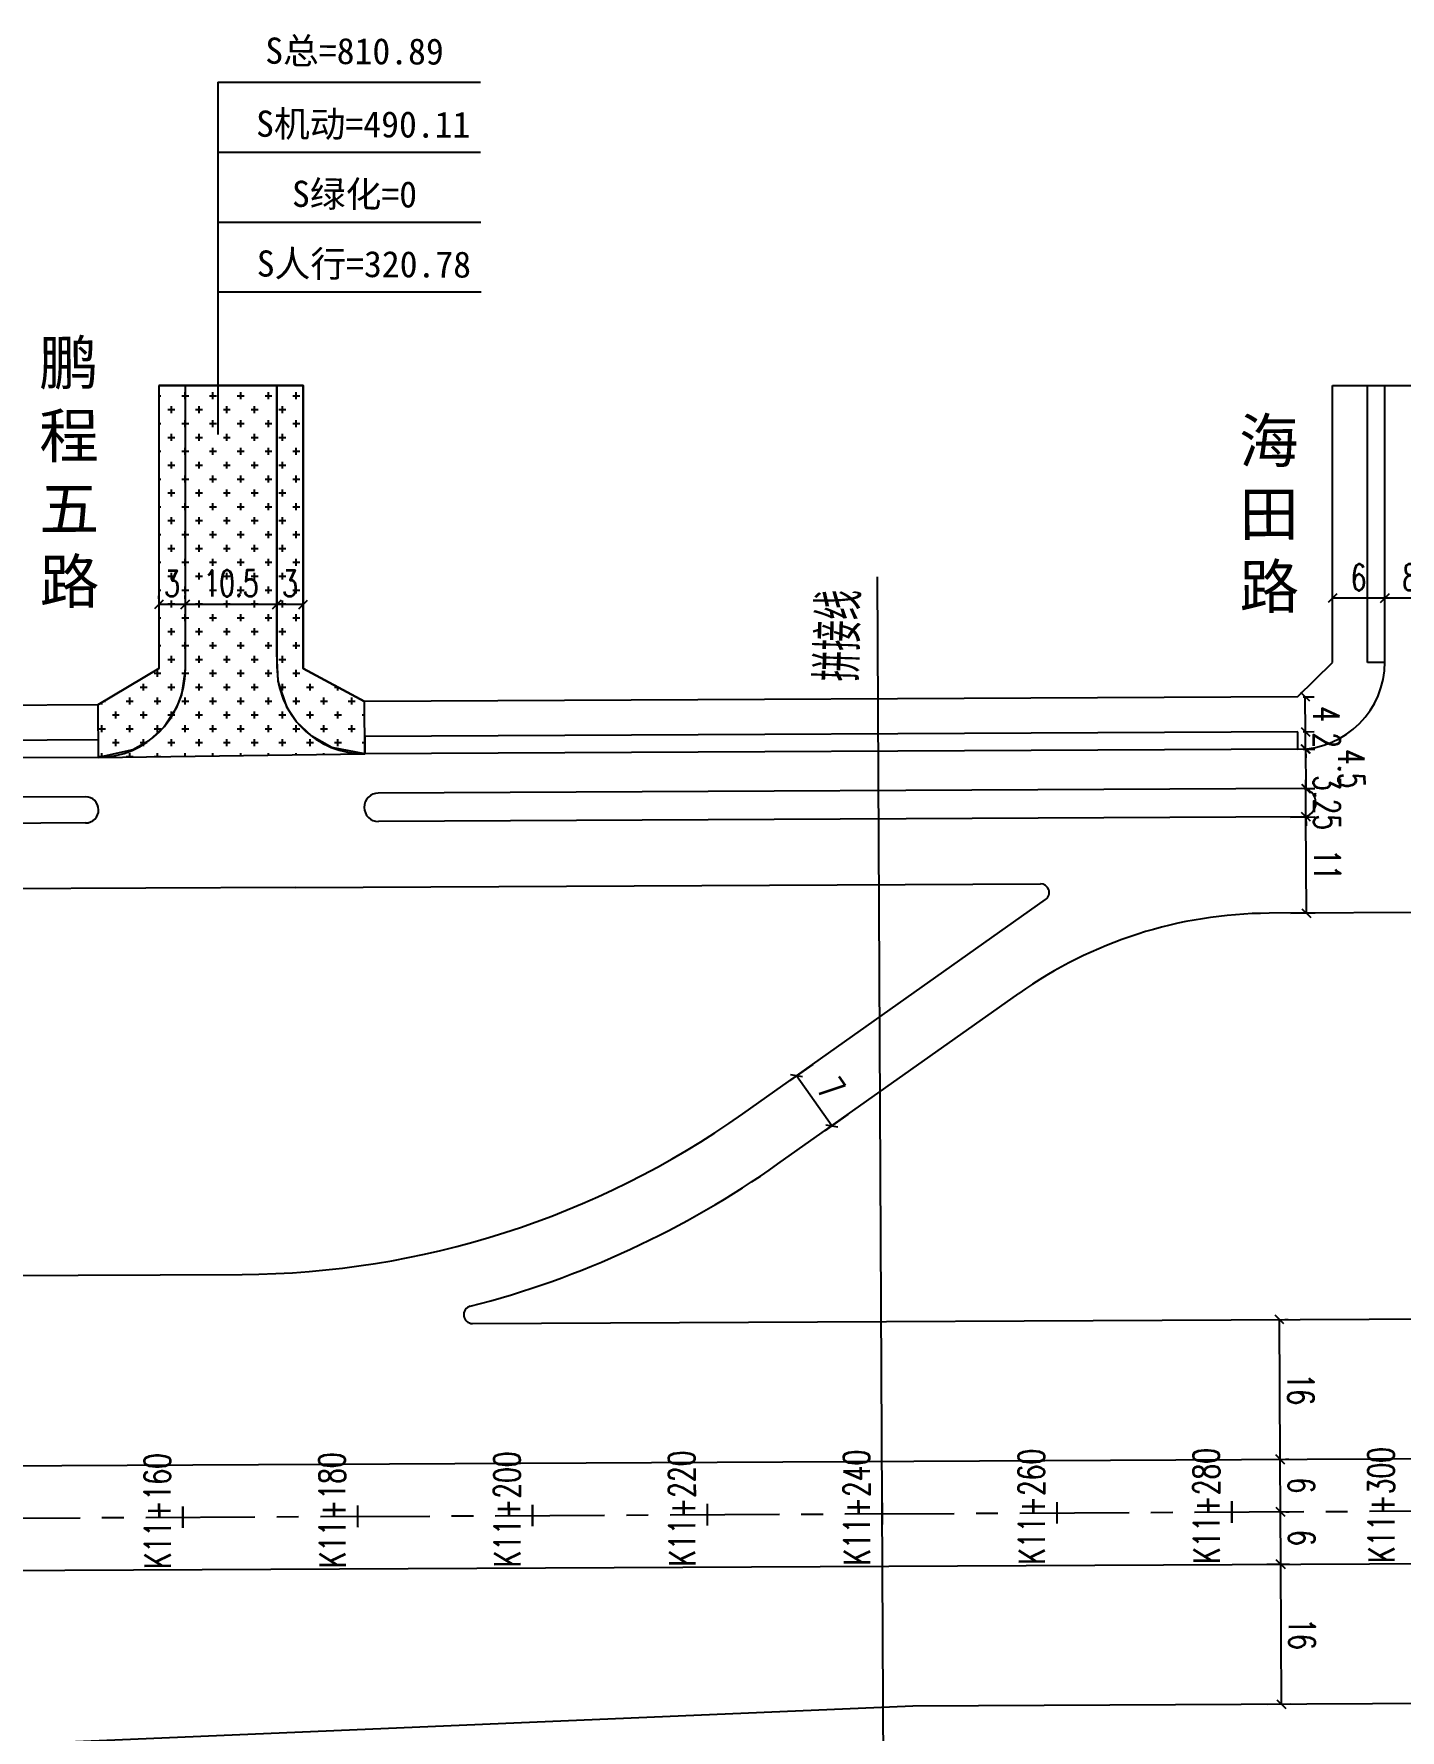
# Model space of a CAD drawing. Extents: x 113363 to 119694, y 18926 to 19620.
# Drawn here: x 115310.2 to 115466.5, y 19248.2 to 19442.2 of the extents above; entities that cross this region are included whole.
import ezdxf
from ezdxf.enums import TextEntityAlignment as Align

# ---------------------------------------------------------------- set-up
doc = ezdxf.new("R2010")
doc.units = 0
for name, pattern in [('CENTER', [2, 1.25, -0.25, 0.25, -0.25]), ('CONTINOUS', [0]), ('DASHED', [0.75, 0.5, -0.25])]:
    doc.linetypes.add(name, pattern=pattern)
for name, color, linetype in [('AXIS', 2, 'Continuous'), ('FW', 4, 'Continuous'), ('SGFW', 4, 'Continuous'), ('SZ-ZH-DIM', 7, 'Continuous'), ('人行道', 1, 'Continuous'), ('功能带', 2, 'Continuous'), ('拼接线', 7, 'Continuous'), ('树池绿化', 3, 'Continuous'), ('横断面宽度标注', 7, 'Continuous'), ('现状', 5, 'Continuous'), ('立道牙', 5, 'Continuous'), ('综合填充层', 12, 'Continuous'), ('设计范围', 4, 'Continuous'), ('路网路名', 7, 'Continuous'), ('辅助填充', 3, 'Continuous')]:
    doc.layers.add(name, color=color, linetype=linetype)
doc.styles.add('H1', font='')
doc.styles.add('hysztext', font='txtd.shx', dxfattribs={"width": 0.7, "bigfont": 'hztxt.shx'})
doc.styles.add('HZO', font='', dxfattribs={"height": 15})
doc.styles.add('HZTXT', font='ROMANS', dxfattribs={"width": 0.75, "bigfont": 'HZTXT'})
doc.styles.get("Standard").update_dxf_attribs({"font": 'txtd.shx', "width": 0.7, "bigfont": 'hztxt.shx'})
doc.styles.add('txtd', font='txtd.shx', dxfattribs={"width": 0.7, "bigfont": 'hztxt.shx'})
doc.styles.get('H1').set_extended_font_data('宋体')
doc.styles.get('HZO').set_extended_font_data('宋体')
doc.dimstyles.get("Standard").update_dxf_attribs({"dimtxt": 3, "dimasz": 1, "dimexe": 1, "dimexo": 0.625, "dimgap": 0.9, "dimtad": 1, "dimdsep": 46, "dimtxsty": 'txtd', "dimblk": 'OBLIQUE', "dimcen": 0.09, "dimclrd": 256, "dimadec": 0, "dimazin": 0, "dimtfac": 1, "dimtix": 1, "dimtmove": 2, "dimatfit": 3, "dimfxl": 1, "dimtolj": 1, "dimtzin": 0, "dimlwd": -1, "dimarcsym": 0})
doc.dimstyles.new('横断面', dxfattribs={"dimtxt": 3, "dimasz": 1, "dimexe": 1, "dimexo": 0.625, "dimgap": 0.9, "dimtad": 1, "dimdsep": 46, "dimtxsty": 'Standard', "dimblk": 'OBLIQUE', "dimcen": 0.09, "dimadec": 0, "dimazin": 0, "dimtfac": 1, "dimtix": 1, "dimtmove": 2, "dimatfit": 3, "dimfxl": 1, "dimtolj": 1, "dimtzin": 0, "dimarcsym": 0})

# ---------------------------------------------------------------- blocks, each defined once
blk = doc.blocks.new('_Oblique')
at = {"color": 0, "linetype": 'ByBlock', "lineweight": -2}
blk.add_line((-0.5, -0.5), (0.5, 0.5), dxfattribs=at)
blk = doc.blocks.new('*U252')
at = {"layer": '横断面宽度标注', "color": 0, "linetype": 'CONTINOUS', "lineweight": -2, "transparency": 16777216}
for p, q in [((115451.26, 19267.14), (115453.83, 19267.16)), ((115451.34, 19251.14), (115453.91, 19251.16))]:
    blk.add_line(p, q, dxfattribs=at)
at = {"layer": '横断面宽度标注', "linetype": 'CONTINOUS', "transparency": 16777216}
blk.add_line((115452.91, 19251.15), (115452.83, 19267.15), dxfattribs=at)
for p, rotation in [((115452.83, 19267.15), 90.28595695227015), ((115452.91, 19251.15), 270.2859569522702)]:
    blk.add_blockref('_Oblique', p, dxfattribs=dict(at, rotation=rotation))
at = {"layer": '横断面宽度标注', "color": 0, "linetype": 'CONTINOUS', "transparency": 16777216, "insert": (115455.27, 19259.16), "char_height": 3, "width": 0.000000001, "attachment_point": 5, "rotation": 270.286, "style": 'txtd'}
blk.add_mtext('\\A1;16', dxfattribs=at)
blk = doc.blocks.new('*U253')
at = {"layer": '横断面宽度标注', "linetype": 'CONTINOUS', "transparency": 16777216}
blk.add_line((115452.83, 19267.15), (115452.8, 19273.15), dxfattribs=at)
at = {"layer": '横断面宽度标注', "color": 0, "linetype": 'CONTINOUS', "lineweight": -2, "transparency": 16777216}
for p, q in [((115453.43, 19273.15), (115453.8, 19273.16)), ((115451.26, 19267.14), (115453.83, 19267.16))]:
    blk.add_line(p, q, dxfattribs=at)
at = {"layer": '横断面宽度标注', "linetype": 'CONTINOUS', "transparency": 16777216}
for p, rotation in [((115452.8, 19273.15), 90.28595695268774), ((115452.83, 19267.15), 270.2859569526877)]:
    blk.add_blockref('_Oblique', p, dxfattribs=dict(at, rotation=rotation))
at = {"layer": '横断面宽度标注', "color": 0, "linetype": 'CONTINOUS', "transparency": 16777216, "insert": (115455.22, 19270.16), "char_height": 3, "width": 0.000000001, "attachment_point": 5, "rotation": 270.286, "style": 'txtd'}
blk.add_mtext('\\A1;6', dxfattribs=at)
blk = doc.blocks.new('*U254')
at = {"layer": '横断面宽度标注', "linetype": 'CONTINOUS', "transparency": 16777216}
blk.add_line((115452.8, 19273.15), (115452.77, 19279.15), dxfattribs=at)
at = {"layer": '横断面宽度标注', "color": 0, "linetype": 'CONTINOUS', "lineweight": -2, "transparency": 16777216}
for p, q in [((115453.4, 19279.15), (115453.77, 19279.16)), ((115453.43, 19273.15), (115453.8, 19273.16))]:
    blk.add_line(p, q, dxfattribs=at)
at = {"layer": '横断面宽度标注', "linetype": 'CONTINOUS', "transparency": 16777216}
for p, rotation in [((115452.77, 19279.15), 90.28595695268774), ((115452.8, 19273.15), 270.2859569526877)]:
    blk.add_blockref('_Oblique', p, dxfattribs=dict(at, rotation=rotation))
at = {"layer": '横断面宽度标注', "color": 0, "linetype": 'CONTINOUS', "transparency": 16777216, "insert": (115455.19, 19276.16), "char_height": 3, "width": 0.000000001, "attachment_point": 5, "rotation": 270.286, "style": 'txtd'}
blk.add_mtext('\\A1;6', dxfattribs=at)
blk = doc.blocks.new('*U255')
at = {"layer": '横断面宽度标注', "linetype": 'CONTINOUS', "transparency": 16777216}
blk.add_line((115452.77, 19279.15), (115452.7, 19295.15), dxfattribs=at)
at = {"layer": '横断面宽度标注', "color": 0, "linetype": 'CONTINOUS', "lineweight": -2, "transparency": 16777216}
for p, q in [((115453.32, 19295.15), (115453.7, 19295.16)), ((115453.4, 19279.15), (115453.77, 19279.16))]:
    blk.add_line(p, q, dxfattribs=at)
at = {"layer": '横断面宽度标注', "linetype": 'CONTINOUS', "transparency": 16777216}
for p, rotation in [((115452.7, 19295.15), 90.28595695268774), ((115452.77, 19279.15), 270.2859569526877)]:
    blk.add_blockref('_Oblique', p, dxfattribs=dict(at, rotation=rotation))
at = {"layer": '横断面宽度标注', "color": 0, "linetype": 'CONTINOUS', "transparency": 16777216, "insert": (115455.13, 19287.16), "char_height": 3, "width": 0.000000001, "attachment_point": 5, "rotation": 270.286, "style": 'txtd'}
blk.add_mtext('\\A1;16', dxfattribs=at)
blk = doc.blocks.new('*U256')
at = {"layer": '横断面宽度标注', "color": 0, "linetype": 'CONTINOUS', "lineweight": -2, "transparency": 16777216}
for p, q in [((115453.95, 19352.64), (115456.72, 19352.66)), ((115454, 19341.65), (115456.77, 19341.66))]:
    blk.add_line(p, q, dxfattribs=at)
at = {"layer": '横断面宽度标注', "linetype": 'CONTINOUS', "transparency": 16777216}
blk.add_line((115455.77, 19341.65), (115455.72, 19352.65), dxfattribs=at)
for p, rotation in [((115455.72, 19352.65), 90.28548365233428), ((115455.77, 19341.65), 270.2854836523343)]:
    blk.add_blockref('_Oblique', p, dxfattribs=dict(at, rotation=rotation))
at = {"layer": '横断面宽度标注', "color": 0, "linetype": 'CONTINOUS', "transparency": 16777216, "insert": (115458.15, 19347.17), "char_height": 3, "width": 0.000000001, "attachment_point": 5, "rotation": 270.2855, "style": 'txtd'}
blk.add_mtext('\\A1;11', dxfattribs=at)
blk = doc.blocks.new('*U257')
at = {"layer": '横断面宽度标注', "linetype": 'CONTINOUS', "transparency": 16777216}
for p, q in [((115455.7, 19355.9), (115455.7, 19356.9)), ((115455.72, 19352.65), (115455.7, 19355.9)), ((115455.72, 19352.65), (115455.73, 19351.65))]:
    blk.add_line(p, q, dxfattribs=at)
at = {"layer": '横断面宽度标注', "color": 0, "linetype": 'CONTINOUS', "lineweight": -2, "transparency": 16777216}
for p, q in [((115455.86, 19355.9), (115456.7, 19355.91)), ((115453.95, 19352.64), (115456.72, 19352.66))]:
    blk.add_line(p, q, dxfattribs=at)
at = {"layer": '横断面宽度标注', "linetype": 'CONTINOUS', "transparency": 16777216}
for p, rotation in [((115455.7, 19355.9), 270.2854836527131), ((115455.72, 19352.65), 90.28548365271313)]:
    blk.add_blockref('_Oblique', p, dxfattribs=dict(at, rotation=rotation))
at = {"layer": '横断面宽度标注', "color": 0, "linetype": 'CONTINOUS', "transparency": 16777216, "insert": (115458.11, 19354.29), "char_height": 3, "width": 0.000000001, "attachment_point": 5, "rotation": 270.2855, "style": 'txtd'}
blk.add_mtext('\\A1;3.25', dxfattribs=at)
blk = doc.blocks.new('*U259')
at = {"layer": '横断面宽度标注', "color": 0, "linetype": 'CONTINOUS', "lineweight": -2, "transparency": 16777216}
for p, q in [((115455.42, 19360.4), (115456.72, 19360.41)), ((115455.86, 19355.9), (115456.74, 19355.91))]:
    blk.add_line(p, q, dxfattribs=at)
at = {"layer": '横断面宽度标注', "linetype": 'CONTINOUS', "transparency": 16777216}
blk.add_line((115455.74, 19355.9), (115455.72, 19360.4), dxfattribs=at)
for p, rotation in [((115455.72, 19360.4), 90.28548365271313), ((115455.74, 19355.9), 270.2854836527131)]:
    blk.add_blockref('_Oblique', p, dxfattribs=dict(at, rotation=rotation))
at = {"layer": '横断面宽度标注', "color": 0, "linetype": 'CONTINOUS', "transparency": 16777216, "insert": (115460.93, 19358.17), "char_height": 3, "width": 0.000000001, "attachment_point": 5, "rotation": 270.2855, "style": 'txtd'}
blk.add_mtext('\\A1;4.5', dxfattribs=at)
blk = doc.blocks.new('*U260')
at = {"layer": '横断面宽度标注', "linetype": 'CONTINOUS', "transparency": 16777216}
for p, q in [((115455.67, 19362.4), (115455.67, 19363.4)), ((115455.68, 19360.4), (115455.67, 19362.4)), ((115455.68, 19360.4), (115455.69, 19359.4))]:
    blk.add_line(p, q, dxfattribs=at)
at = {"layer": '横断面宽度标注', "color": 0, "linetype": 'CONTINOUS', "lineweight": -2, "transparency": 16777216}
for p, q in [((115455.41, 19362.4), (115456.67, 19362.41)), ((115455.42, 19360.4), (115456.68, 19360.41))]:
    blk.add_line(p, q, dxfattribs=at)
at = {"layer": '横断面宽度标注', "linetype": 'CONTINOUS', "transparency": 16777216}
for p, rotation in [((115455.67, 19362.4), 270.2854836527131), ((115455.68, 19360.4), 90.28548365271313)]:
    blk.add_blockref('_Oblique', p, dxfattribs=dict(at, rotation=rotation))
at = {"layer": '横断面宽度标注', "color": 0, "linetype": 'CONTINOUS', "transparency": 16777216, "insert": (115458.08, 19361.42), "char_height": 3, "width": 0.000000001, "attachment_point": 5, "rotation": 270.2855, "style": 'txtd'}
blk.add_mtext('\\A1;2', dxfattribs=at)
blk = doc.blocks.new('*U261')
at = {"layer": '横断面宽度标注', "color": 0, "linetype": 'CONTINOUS', "lineweight": -2, "transparency": 16777216}
for p, q in [((115455.39, 19366.4), (115456.65, 19366.41)), ((115455.41, 19362.4), (115456.67, 19362.41))]:
    blk.add_line(p, q, dxfattribs=at)
at = {"layer": '横断面宽度标注', "linetype": 'CONTINOUS', "transparency": 16777216}
blk.add_line((115455.67, 19362.4), (115455.65, 19366.4), dxfattribs=at)
for p, rotation in [((115455.65, 19366.4), 90.28548365271313), ((115455.67, 19362.4), 270.2854836527131)]:
    blk.add_blockref('_Oblique', p, dxfattribs=dict(at, rotation=rotation))
at = {"layer": '横断面宽度标注', "color": 0, "linetype": 'CONTINOUS', "transparency": 16777216, "insert": (115458.06, 19364.42), "char_height": 3, "width": 0.000000001, "attachment_point": 5, "rotation": 270.2855, "style": 'txtd'}
blk.add_mtext('\\A1;4', dxfattribs=at)
blk = doc.blocks.new('*U329')
at = {"layer": '横断面宽度标注', "color": 0, "linetype": 'CONTINOUS', "lineweight": -2, "transparency": 16777216}
for p, q in [((115464.75, 19373.87), (115464.75, 19378.67)), ((115473.25, 19373.87), (115473.25, 19378.67))]:
    blk.add_line(p, q, dxfattribs=at)
at = {"layer": '横断面宽度标注', "linetype": 'CONTINOUS', "transparency": 16777216}
blk.add_line((115473.25, 19377.67), (115464.75, 19377.67), dxfattribs=at)
at = {"layer": '横断面宽度标注', "linetype": 'CONTINOUS', "transparency": 16777216, "rotation": 180}
blk.add_blockref('_Oblique', (115464.75, 19377.67), dxfattribs=at)
at = {"layer": '横断面宽度标注', "linetype": 'CONTINOUS', "transparency": 16777216}
blk.add_blockref('_Oblique', (115473.25, 19377.67), dxfattribs=at)
at = {"layer": '横断面宽度标注', "color": 0, "linetype": 'CONTINOUS', "transparency": 16777216, "insert": (115469, 19380.07), "char_height": 3, "width": 0.000000001, "attachment_point": 5, "style": 'txtd'}
blk.add_mtext('\\A1;8.5', dxfattribs=at)
blk = doc.blocks.new('*U331')
at = {"layer": '横断面宽度标注', "color": 0, "linetype": 'CONTINOUS', "lineweight": -2, "transparency": 16777216}
for p, q in [((115458.75, 19378.29), (115458.75, 19378.67)), ((115464.75, 19373.87), (115464.75, 19378.67))]:
    blk.add_line(p, q, dxfattribs=at)
at = {"layer": '横断面宽度标注', "linetype": 'CONTINOUS', "transparency": 16777216}
blk.add_line((115464.75, 19377.67), (115458.75, 19377.67), dxfattribs=at)
at = {"layer": '横断面宽度标注', "linetype": 'CONTINOUS', "transparency": 16777216, "rotation": 180}
blk.add_blockref('_Oblique', (115458.75, 19377.67), dxfattribs=at)
at = {"layer": '横断面宽度标注', "linetype": 'CONTINOUS', "transparency": 16777216}
blk.add_blockref('_Oblique', (115464.75, 19377.67), dxfattribs=at)
at = {"layer": '横断面宽度标注', "color": 0, "linetype": 'CONTINOUS', "transparency": 16777216, "insert": (115461.75, 19380.07), "char_height": 3, "width": 0.000000001, "attachment_point": 5, "style": 'txtd'}
blk.add_mtext('\\A1;6', dxfattribs=at)
blk = doc.blocks.new('*U333')
at = {"layer": '横断面宽度标注', "color": 0, "linetype": 'CONTINOUS', "lineweight": -2, "transparency": 16777216}
for p, q in [((115338, 19375.72), (115338, 19377.97)), ((115341, 19375.72), (115341, 19377.97))]:
    blk.add_line(p, q, dxfattribs=at)
at = {"layer": '横断面宽度标注', "linetype": 'CONTINOUS', "transparency": 16777216}
blk.add_line((115341, 19376.97), (115338, 19376.97), dxfattribs=at)
for p, rotation in [((115338, 19376.97), 180.0000000000695), ((115341, 19376.97), 6.95443702625198e-11)]:
    blk.add_blockref('_Oblique', p, dxfattribs=dict(at, rotation=rotation))
at = {"layer": '横断面宽度标注', "color": 0, "linetype": 'CONTINOUS', "transparency": 16777216, "insert": (115339.5, 19379.37), "char_height": 3, "width": 0.000000001, "attachment_point": 5, "style": 'txtd'}
blk.add_mtext('\\A1;3', dxfattribs=at)
blk = doc.blocks.new('*U334')
at = {"layer": '横断面宽度标注', "color": 0, "linetype": 'CONTINOUS', "lineweight": -2, "transparency": 16777216}
for p, q in [((115327.5, 19377.59), (115327.5, 19377.97)), ((115338, 19375.72), (115338, 19377.97))]:
    blk.add_line(p, q, dxfattribs=at)
at = {"layer": '横断面宽度标注', "linetype": 'CONTINOUS', "transparency": 16777216}
blk.add_line((115338, 19376.97), (115327.5, 19376.97), dxfattribs=at)
at = {"layer": '横断面宽度标注', "linetype": 'CONTINOUS', "transparency": 16777216, "rotation": 180}
blk.add_blockref('_Oblique', (115327.5, 19376.97), dxfattribs=at)
at = {"layer": '横断面宽度标注', "linetype": 'CONTINOUS', "transparency": 16777216}
blk.add_blockref('_Oblique', (115338, 19376.97), dxfattribs=at)
at = {"layer": '横断面宽度标注', "color": 0, "linetype": 'CONTINOUS', "transparency": 16777216, "insert": (115332.75, 19379.37), "char_height": 3, "width": 0.000000001, "attachment_point": 5, "style": 'txtd'}
blk.add_mtext('\\A1;10.5', dxfattribs=at)
blk = doc.blocks.new('*U335')
at = {"layer": '横断面宽度标注', "color": 0, "linetype": 'CONTINOUS', "lineweight": -2, "transparency": 16777216}
for p, q in [((115324.5, 19377.590891), (115324.5, 19377.965891)), ((115327.5, 19377.590891), (115327.5, 19377.965891))]:
    blk.add_line(p, q, dxfattribs=at)
at = {"layer": '横断面宽度标注', "linetype": 'CONTINOUS', "transparency": 16777216}
blk.add_line((115327.5, 19376.965891), (115324.5, 19376.965891), dxfattribs=at)
at = {"layer": '横断面宽度标注', "linetype": 'CONTINOUS', "transparency": 16777216, "rotation": 180}
blk.add_blockref('_Oblique', (115324.5, 19376.965891), dxfattribs=at)
at = {"layer": '横断面宽度标注', "linetype": 'CONTINOUS', "transparency": 16777216}
blk.add_blockref('_Oblique', (115327.5, 19376.965891), dxfattribs=at)
at = {"layer": '横断面宽度标注', "color": 0, "linetype": 'CONTINOUS', "transparency": 16777216, "insert": (115326, 19379.365891), "char_height": 3, "width": 0.000000001, "attachment_point": 5, "style": 'txtd'}
blk.add_mtext('\\A1;3', dxfattribs=at)
blk = doc.blocks.new('*U4')
at = {"layer": '横断面宽度标注', "color": 0, "linetype": 'CONTINOUS', "lineweight": -2, "transparency": 16777216}
for p, q in [((115399.29, 19324.34), (115396.63, 19322.45)), ((115403.33, 19318.62), (115400.67, 19316.74))]:
    blk.add_line(p, q, dxfattribs=at)
at = {"layer": '横断面宽度标注', "linetype": 'CONTINOUS', "transparency": 16777216}
blk.add_line((115401.49, 19317.32), (115397.44, 19323.03), dxfattribs=at)
for p, rotation in [((115397.44, 19323.03), 125.2859803439551), ((115401.49, 19317.32), 305.2859803439551)]:
    blk.add_blockref('_Oblique', p, dxfattribs=dict(at, rotation=rotation))
at = {"layer": '横断面宽度标注', "color": 0, "linetype": 'CONTINOUS', "transparency": 16777216, "insert": (115401.42, 19321.56), "char_height": 3, "width": 0.000000001, "attachment_point": 5, "rotation": 305.286, "style": 'txtd'}
blk.add_mtext('\\A1;7', dxfattribs=at)
blk = doc.blocks.new('*U176')
at = {"layer": '横断面宽度标注', "color": 0, "linetype": 'CONTINOUS', "lineweight": -2, "transparency": 16777216}
for p, q in [((115399.29, 19324.34), (115396.63, 19322.45)), ((115401.49, 19317.32), (115397.44, 19323.03)), ((115403.33, 19318.62), (115400.67, 19316.74))]:
    blk.add_line(p, q, dxfattribs=at)
for p, rotation in [((115397.44, 19323.03), 125.2859803439551), ((115401.49, 19317.32), 305.2859803439551)]:
    blk.add_blockref('_Oblique', p, dxfattribs=dict(at, rotation=rotation))
at = {"layer": '横断面宽度标注', "color": 0, "linetype": 'CONTINOUS', "transparency": 16777216, "insert": (115401.42, 19321.56), "char_height": 3, "width": 0.000000001, "attachment_point": 5, "rotation": 305.286}
blk.add_mtext('\\A1;7', dxfattribs=at)

msp = doc.modelspace()

# ---------------------------------------------------------------- hatches: boundary and pattern name
at = {"layer": '综合填充层', "linetype": 'CONTINOUS'}
h = msp.add_hatch(dxfattribs=at)
h.set_pattern_fill('CROSS', color=256, scale=0.25, style=0)
h.paths.add_polyline_path([(115324.5, 19402.03), (115324.5, 19369.649), (115317.52, 19365.465), (115317.55, 19359.465), (115348.05, 19359.867), (115348.02, 19365.867), (115341, 19369.649), (115341, 19402.03)])

# ---------------------------------------------------------------- linework, layer by layer
at = {"layer": 'AXIS', "color": 211, "linetype": 'CENTER', "ltscale": 10}
msp.add_line((113543.008, 19263.619), (119536.495, 19293.532), dxfattribs=at)
at = {"layer": 'FW', "linetype": 'CONTINOUS'}
msp.add_line((115407.707, 19179.412), (115406.705, 19380.135), dxfattribs=at)
at = {"layer": 'SZ-ZH-DIM'}
for points in [[(115327.235, 19273.774, 0.25, 0.25, 0), (115327.248, 19271.274, 0.25, 0.25, 0)], [(115347.235, 19273.874, 0.25, 0.25, 0), (115347.247, 19271.374, 0.25, 0.25, 0)], [(115367.235, 19273.974, 0.25, 0.25, 0), (115367.247, 19271.474, 0.25, 0.25, 0)], [(115387.234, 19274.073, 0.25, 0.25, 0), (115387.247, 19271.574, 0.25, 0.25, 0)], [(115407.234, 19274.173, 0.25, 0.25, 0), (115407.247, 19271.673, 0.25, 0.25, 0)], [(115427.234, 19274.273, 0.25, 0.25, 0), (115427.246, 19271.773, 0.25, 0.25, 0)], [(115447.234, 19274.373, 0.25, 0.25, 0), (115447.246, 19271.873, 0.25, 0.25, 0)]]:
    msp.add_lwpolyline(points, format="xyseb", dxfattribs=at)
at = {"layer": '人行道', "ltscale": 10}
for p, q in [((115324.5, 19402.03), (115341, 19402.03)), ((115324.5, 19402.03), (115324.5, 19369.649)), ((115341, 19402.03), (115341, 19369.649)), ((115458.75, 19402.03), (115479.25, 19402.03)), ((115458.75, 19370.329), (115458.75, 19402.03)), ((115317.52, 19365.465), (115324.5, 19369.649)), ((115341, 19369.649), (115348.02, 19365.867)), ((115454.767, 19366.399), (115458.75, 19370.329)), ((115317.52, 19365.465), (115281.98, 19365.288)), ((115454.767, 19366.399), (115348.02, 19365.867))]:
    msp.add_line(p, q, dxfattribs=at)
at = {"layer": '功能带', "linetype": 'CONTINOUS'}
for p, q in [((115331.26, 19436.716), (115361.29, 19436.716)), ((115331.26, 19436.716), (115331.26, 19396.408)), ((115331.26, 19428.716), (115361.29, 19428.716)), ((115331.26, 19420.716), (115361.33, 19420.716)), ((115331.26, 19412.716), (115361.37, 19412.716))]:
    msp.add_line(p, q, dxfattribs=at)
at = {"layer": '拼接线'}
msp.add_line((115407.707, 19179.412), (115406.705, 19380.135), dxfattribs=at)
at = {"layer": '树池绿化'}
for p, q in [((115462.75, 19370.329), (115462.75, 19402.03)), ((115462.75, 19370.329), (115462.75, 19402.03)), ((115464.75, 19370.329), (115462.75, 19370.329)), ((115464.75, 19370.329), (115462.75, 19370.329)), ((115317.54, 19361.465), (115282, 19361.288)), ((115317.54, 19361.465), (115282, 19361.288)), ((115317.54, 19361.465), (115317.55, 19359.465)), ((115317.54, 19361.465), (115317.55, 19359.465)), ((115454.79, 19362.399), (115348.04, 19361.867)), ((115348.04, 19361.867), (115348.05, 19359.867)), ((115454.8, 19360.399), (115454.787, 19362.399)), ((115454.8, 19360.399), (115454.787, 19362.399))]:
    msp.add_line(p, q, dxfattribs=at)
at = {"layer": '横断面宽度标注', "linetype": 'CONTINOUS'}
for p in [(115454.787, 19362.399), (115454.787, 19362.399), (115348.05, 19359.867), (115348.05, 19359.867)]:
    msp.add_line(p, (115348.04, 19361.867), dxfattribs=at)
at = {"layer": '现状'}
for p, q in [((115464.75, 19370.399), (115464.75, 19402.03)), ((115340.116, 19344.578), (115425.339, 19345.002)), ((115391.291, 19318.679), (115425.922, 19343.186)), ((115487.227, 19341.811), (115451.498, 19341.633)), ((115487.227, 19341.811), (115451.498, 19341.633)), ((115395.318, 19312.953), (115422.865, 19332.447)), ((115312.286, 19246.755), (115410.736, 19250.94))]:
    msp.add_line(p, q, dxfattribs=at)
at = {"layer": '现状', "ltscale": 10}
for p, q in [((115317.55, 19359.465), (115282.01, 19359.288)), ((115454.8, 19360.399), (115348.05, 19359.867)), ((115316.092, 19354.958), (115282.032, 19354.788)), ((115455.232, 19355.901), (115349.602, 19355.375)), ((115316.107, 19351.958), (115280.238, 19351.779)), ((115455.248, 19352.651), (115349.618, 19352.125)), ((115340.116, 19344.578), (115280.275, 19344.28))]:
    msp.add_line(p, q, dxfattribs=at)
for centre, radius, start, end in [((115348, 19369.867), 10, 180, 270.28548), ((115316.1, 19353.458), 1.5, 270.28548, 90.28548), ((115349.61, 19353.75), 1.625, 90.28548, 270.28548), ((115455.24, 19354.276), 1.625, 270.28548, 90.28548), ((115425.344, 19344.002), 1, 305.28598, 90.28548)]:
    msp.add_arc(centre, radius, start, end, dxfattribs=at)
at = {"layer": '现状'}
for centre, radius, start, end in [((115454.75, 19370.399), 10, 270.28548, 0), ((115451.747, 19291.633), 50, 90.28548, 125.28598), ((115333.525, 19400.307), 100, 270.28596, 305.28598), ((115333.509, 19400.295), 107, 284.40294, 305.28598)]:
    msp.add_arc(centre, radius, start, end, dxfattribs=at)
at = {"layer": '立道牙'}
for p, q in [((115327.5, 19402.03), (115327.5, 19369.465)), ((115338, 19402.03), (115338, 19369.867)), ((115275.9, 19300.018), (115334.024, 19300.308)), ((115360.378, 19294.69), (115650.5, 19296.138)), ((115233.25, 19278.055), (115706.75, 19280.418)), ((115233.25, 19266.055), (115706.75, 19268.418)), ((115410.736, 19250.94), (115584.017, 19251.805))]:
    msp.add_line(p, q, dxfattribs=at)
at = {"layer": '立道牙', "ltscale": 10}
for p, q in [((115360.378, 19294.69), (115650.5, 19296.138)), ((115233.25, 19278.055), (115706.75, 19280.418)), ((115233.25, 19266.055), (115706.75, 19268.418)), ((115410.736, 19250.94), (115584.017, 19251.805))]:
    msp.add_line(p, q, dxfattribs=at)
at = {"layer": '立道牙'}
for centre, radius, start, end in [((115317.5, 19369.465), 10, 270.28548, 0), ((115360.373, 19295.69), 1, 104.40294, 270.28596)]:
    msp.add_arc(centre, radius, start, end, dxfattribs=at)
at = {"layer": '综合填充层', "linetype": 'CONTINOUS'}
msp.add_lwpolyline([(115324.5, 19402.03), (115324.5, 19369.649), (115317.52, 19365.465), (115317.55, 19359.465), (115348.05, 19359.867), (115348.02, 19365.867), (115341, 19369.649), (115341, 19402.03)], close=True, dxfattribs=at)
at = {"layer": '设计范围', "linetype": 'DASHED', "ltscale": 10}
for p, q in [((115324.5, 19402.03), (115341, 19402.03)), ((115458.75, 19402.03), (115479.25, 19402.03))]:
    msp.add_line(p, q, dxfattribs=at)
at = {"layer": '辅助填充', "linetype": 'CONTINOUS'}
msp.add_lwpolyline([(115348.05, 19359.867), (115344.278, 19360.586), (115341.988, 19361.876), (115340.257, 19363.539), (115339.185, 19365.145), (115338.145, 19368.168), (115338, 19371.363), (115338, 19374.21), (115338, 19402.03), (115327.5, 19402.03), (115327.5, 19369.465), (115327.091, 19366.635), (115326.486, 19365.078), (115325.102, 19362.969), (115323.334, 19361.343), (115321.529, 19360.313), (115317.55, 19359.465)], close=True, dxfattribs=at)

# ---------------------------------------------------------------- texts
at = {"layer": 'SGFW', "linetype": 'Continuous', "style": 'HZTXT', "width": 0.7}
msp.add_text('拼接线', height=5, rotation=88.29054, dxfattribs=at).set_placement((115404.599, 19368.091, 145))
at = {"layer": 'SZ-ZH-DIM', "style": 'hysztext', "width": 0.7}
for s, p in [(' K11+160', (115326.741, 19272.522)), (' K11+180', (115346.741, 19272.621)), (' K11+200', (115366.741, 19272.721)), (' K11+220', (115386.741, 19272.821)), (' K11+240', (115406.74, 19272.921)), (' K11+260', (115426.74, 19273.021)), (' K11+280', (115446.74, 19273.12)), (' K11+300', (115466.74, 19273.22))]:
    msp.add_text(s, height=3, rotation=90.28596, dxfattribs=at).set_placement(p, align=Align.BOTTOM_CENTER)
at = {"layer": '功能带', "linetype": 'CONTINOUS', "style": 'H1'}
for tag, text, p in [('S总=810.89', '城市绿化带', (115346.872, 19438.783)), ('S机动=490.11', '人行道', (115347.867, 19430.417)), ('S绿化=0', '人行道', (115346.872, 19422.417)), ('S人行=320.78', '人行道', (115347.947, 19414.417))]:
    msp.add_attdef(tag, text=text, height=3, rotation=359.71404, dxfattribs=at).set_placement(p, align=Align.CENTER)
at = {"layer": '拼接线', "style": 'HZTXT', "width": 0.7}
msp.add_text('拼接线', height=5, rotation=88.29054, dxfattribs=at).set_placement((115404.599, 19368.091, 145))
at = {"layer": '路网路名', "char_height": 5, "width": 6, "attachment_point": 1, "rotation": 0.19573, "style": 'HZO'}
for s, insert in [('鹏程五路', (115310.765, 19407.099)), ('海田路', (115448.055, 19398.17))]:
    msp.add_mtext(s, dxfattribs=dict(at, insert=insert))

# ---------------------------------------------------------------- dimensions: what is measured, and where the dimension line sits
at = {"layer": '横断面宽度标注', "linetype": 'CONTINOUS'}
for base, p1, p2, picture, middle in [((115324.5, 19376.966), (115327.5, 19376.966), (115324.5, 19376.966), '*U335', (115326, 19379.366)), ((115327.5, 19376.966), (115338, 19375.091), (115327.5, 19376.966), '*U334', (115332.75, 19379.366)), ((115458.75, 19377.666), (115464.75, 19373.246), (115458.75, 19377.666), '*U331', (115461.75, 19380.066))]:
    dim = msp.add_linear_dim(base=base, p1=p1, p2=p2, dimstyle='Standard', dxfattribs=at)
    dim.commit()
    dim.dimension.update_dxf_attribs({"geometry": picture, "text_midpoint": middle})
for p1, p2, distance, dimstyle, picture, middle in [((115341, 19375.091), (115338, 19375.091), -1.875, 'Standard', '*U333', (115339.5, 19379.366)), ((115473.25, 19373.246), (115464.75, 19373.246), -4.421, 'Standard', '*U329', (115469, 19380.066)), ((115453.38, 19341.642), (115453.325, 19352.642), -2.395, 'Standard', '*U256', (115458.148, 19347.166)), ((115403.839, 19318.983), (115399.795, 19324.697), 2.883, 'Standard', '*U4', (115401.423, 19321.561)), ((115403.839, 19318.983), (115399.795, 19324.697), 2.883, '横断面', '*U176', (115401.423, 19321.561)), ((115450.711, 19251.14), (115450.631, 19267.14), -2.204, 'Standard', '*U252', (115455.275, 19259.163))]:
    dim = msp.add_aligned_dim(p1=p1, p2=p2, distance=distance, dimstyle=dimstyle, dxfattribs=at)
    dim.commit()
    dim.dimension.update_dxf_attribs({"geometry": picture, "text_midpoint": middle})
for base, p1, p2, angle, picture, middle in [((115455.652, 19366.404), (115454.787, 19362.399), (115454.767, 19366.399), 270.28548, '*U261', (115458.062, 19364.416)), ((115455.672, 19362.404), (115454.8, 19360.399), (115454.787, 19362.399), 270.28548, '*U260', (115458.077, 19361.416)), ((115455.704, 19355.904), (115453.325, 19352.642), (115455.232, 19355.901), 270.28548, '*U257', (115458.112, 19354.291)), ((115452.695, 19295.15), (115452.775, 19279.151), (115452.695, 19295.15), 270.28596, '*U255', (115455.135, 19287.163)), ((115452.775, 19279.151), (115452.805, 19273.151), (115452.775, 19279.151), 270.28596, '*U254', (115455.19, 19276.163)), ((115452.805, 19273.151), (115450.631, 19267.14), (115452.805, 19273.151), 270.28596, '*U253', (115455.22, 19270.163))]:
    dim = msp.add_linear_dim(base=base, p1=p1, p2=p2, angle=angle, dimstyle='Standard', dxfattribs=at)
    dim.commit()
    dim.dimension.update_dxf_attribs({"geometry": picture, "text_midpoint": middle})
dim = msp.add_linear_dim(base=(115455.719, 19360.404), p1=(115455.232, 19355.901), p2=(115454.8, 19360.399), angle=270.28548, dimstyle='Standard', dxfattribs=at)
dim.commit()
dim.dimension.update_dxf_attribs({"geometry": '*U259', "text_midpoint": (115460.928, 19358.169), "dimtype": 160})

doc.saveas('drawing.dxf')
